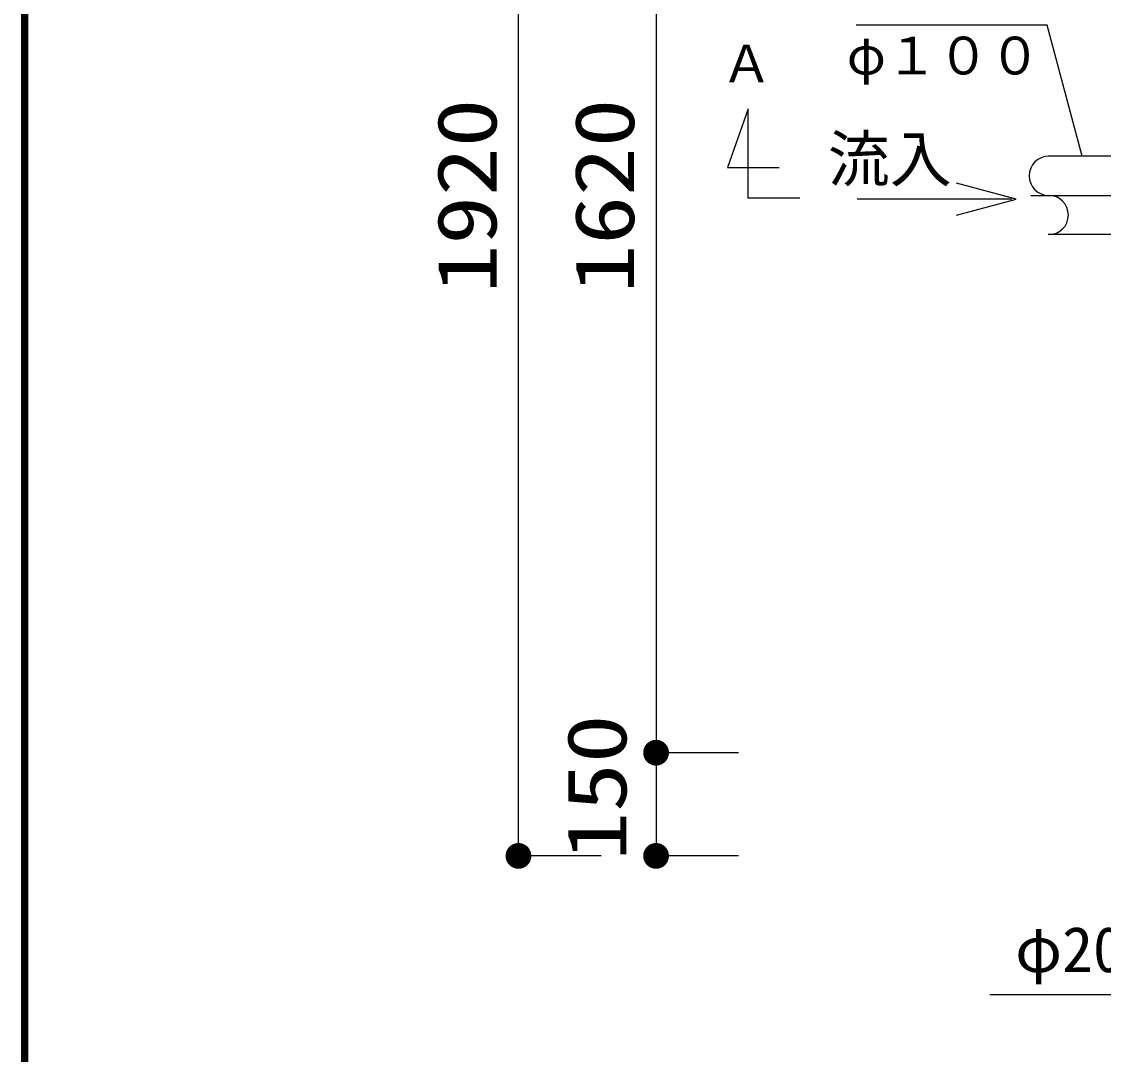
# Model space of a CAD drawing. Units: millimetres, scale not verified. Extents: x -8093 to 8093, y -5792 to 5792.
# Drawn here: x -8093 to -6521, y -261 to 1240 of the extents above; entities that cross this region are included whole.
import ezdxf
from ezdxf.enums import TextEntityAlignment as Align

# ---------------------------------------------------------------- set-up
doc = ezdxf.new("R2010")
doc.units = ezdxf.units.MM
doc.header["$LTSCALE"] = 30
doc.linetypes.add('LONG_CHAIN', pattern=[21, 18, -1, 1, -1])
for name, color, linetype, lineweight in [('0-0_Axis_waku', 7, 'Continuous', 25), ('0-1_00クル-フ-0躯体', 3, 'Continuous', 25), ('0-3_00クル-フ-1機器', 5, 'Continuous', 25), ('0-4_00クル-フ-6寸法', 132, 'Continuous', 25)]:
    doc.layers.add(name, color=color, linetype=linetype, lineweight=lineweight)
doc.styles.add('ＭＳ ゴシック', font='')
doc.styles.get('ＭＳ ゴシック').set_extended_font_data('MS Gothic')

msp = doc.modelspace()

# ---------------------------------------------------------------- linework, layer by layer
at = {"layer": '0-0_Axis_waku'}
for p, q in [((-8093.4, 5792.4), (-8093.4, -5792.4)), ((-8092.8, 5791.8), (-8092.8, -5791.8)), ((-8092.2, 5791.2), (-8092.2, -5791.2)), ((-8091.6, 5790.6), (-8091.6, -5790.6)), ((-8091, 5790), (-8091, -5790)), ((-8090.4, 5789.4), (-8090.4, -5789.4)), ((-8089.8, 5788.8), (-8089.8, -5788.8)), ((-8089.2, 5788.2), (-8089.2, -5788.2)), ((-8088.6, 5787.6), (-8088.6, -5787.6)), ((-8088, 5787), (-8088, -5787)), ((-8087.4, 5786.4), (-8087.4, -5786.4)), ((-8086.8, 5785.8), (-8086.8, -5785.8)), ((-8086.2, 5785.2), (-8086.2, -5785.2)), ((-8085.6, 5784.6), (-8085.6, -5784.6)), ((-8085, 5784), (-8085, -5784))]:
    msp.add_line(p, q, dxfattribs=at)
at = {"layer": '0-1_00クル-フ-0躯体', "color": 4}
for p, q in [((-6603.17, 1234.78), (-6880.56, 1234.78)), ((-6552.16, 1044.35), (-6603.17, 1234.78)), ((-6648.03, 982.04), (-6734.97, 1005.33)), ((-6654.27, 982.04), (-6879.23, 982.04)), ((-6734.97, 958.74), (-6648.03, 982.04))]:
    msp.add_line(p, q, dxfattribs=at)
at = {"layer": '0-1_00クル-フ-0躯体'}
for p, q in [((-6385.75, 1044.35), (-6601.73, 1044.35)), ((-6385.75, 930.35), (-6601.73, 930.35))]:
    msp.add_line(p, q, dxfattribs=at)
at = {"layer": '0-1_00クル-フ-0躯体', "linetype": 'LONG_CHAIN'}
msp.add_line((-6626.82, 987.35), (-4036.75, 987.35), dxfattribs=at)
at = {"layer": '0-1_00クル-フ-0躯体'}
msp.add_lwpolyline([(-6962.5, 983.2), (-7037.5, 983.2), (-7037.5, 1113.2), (-7067.5, 1028.2), (-6992.5, 1028.2)], dxfattribs=at)
for centre, start, end in [((-6600.8, 1015.85), 90, 270), ((-6600.8, 958.85), 270, 90)]:
    msp.add_arc(centre, 28.5, start, end, dxfattribs=at)
at = {"layer": '0-3_00クル-フ-1機器', "color": 4}
msp.add_line((-6392.89, -174.65), (-6686.69, -174.65), dxfattribs=at)
at = {"layer": '0-4_00クル-フ-6寸法', "color": 4}
for p, q in [((-7371.45, 27.35), (-7371.45, 1947.35)), ((-7171.45, 1797.35), (-7171.45, 177.35)), ((-7051.45, 177.35), (-7171.45, 177.35)), ((-7051.45, 177.35), (-7171.45, 177.35)), ((-7171.45, 177.35), (-7171.45, 27.35)), ((-7251.45, 27.35), (-7371.45, 27.35)), ((-7051.45, 27.35), (-7171.45, 27.35))]:
    msp.add_line(p, q, dxfattribs=at)
at = {"layer": '0-4_00クル-フ-6寸法'}
for points in [[(-7171.45, 177.35), (-7187.28, 187.4), (-7185.9, 189.3)], [(-7171.45, 177.35), (-7187.28, 187.4), (-7185.9, 189.3)], [(-7171.45, 177.35), (-7185.9, 189.3), (-7184.29, 191.02)], [(-7171.45, 177.35), (-7185.9, 189.3), (-7184.29, 191.02)], [(-7171.45, 177.35), (-7184.29, 191.02), (-7182.47, 192.52)], [(-7171.45, 177.35), (-7184.29, 191.02), (-7182.47, 192.52)], [(-7171.45, 177.35), (-7182.47, 192.52), (-7180.49, 193.78)], [(-7171.45, 177.35), (-7182.47, 192.52), (-7180.49, 193.78)], [(-7171.45, 177.35), (-7180.49, 193.78), (-7178.36, 194.79)], [(-7171.45, 177.35), (-7180.49, 193.78), (-7178.36, 194.79)], [(-7171.45, 177.35), (-7178.36, 194.79), (-7176.12, 195.51)], [(-7171.45, 177.35), (-7178.36, 194.79), (-7176.12, 195.51)], [(-7171.45, 177.35), (-7176.12, 195.51), (-7173.8, 195.95)], [(-7171.45, 177.35), (-7176.12, 195.51), (-7173.8, 195.95)], [(-7171.45, 177.35), (-7173.8, 195.95), (-7171.45, 196.1)], [(-7171.45, 177.35), (-7173.8, 195.95), (-7171.45, 196.1)], [(-7171.45, 177.35), (-7171.45, 196.1), (-7169.1, 195.95)], [(-7171.45, 177.35), (-7171.45, 196.1), (-7169.1, 195.95)], [(-7171.45, 177.35), (-7169.1, 195.95), (-7166.79, 195.51)], [(-7171.45, 177.35), (-7169.1, 195.95), (-7166.79, 195.51)], [(-7171.45, 177.35), (-7166.79, 195.51), (-7164.55, 194.79)], [(-7171.45, 177.35), (-7166.79, 195.51), (-7164.55, 194.79)], [(-7171.45, 177.35), (-7164.55, 194.79), (-7162.42, 193.78)], [(-7171.45, 177.35), (-7164.55, 194.79), (-7162.42, 193.78)], [(-7171.45, 177.35), (-7162.42, 193.78), (-7160.43, 192.52)], [(-7171.45, 177.35), (-7162.42, 193.78), (-7160.43, 192.52)], [(-7171.45, 177.35), (-7160.43, 192.52), (-7158.62, 191.02)], [(-7171.45, 177.35), (-7160.43, 192.52), (-7158.62, 191.02)], [(-7171.45, 177.35), (-7158.62, 191.02), (-7157.01, 189.3)], [(-7171.45, 177.35), (-7158.62, 191.02), (-7157.01, 189.3)], [(-7171.45, 177.35), (-7157.01, 189.3), (-7155.62, 187.4)], [(-7171.45, 177.35), (-7157.01, 189.3), (-7155.62, 187.4)], [(-7171.45, 177.35), (-7190.17, 178.53), (-7189.87, 180.87)], [(-7171.45, 177.35), (-7190.17, 178.53), (-7189.87, 180.87)], [(-7171.45, 177.35), (-7190.17, 176.18), (-7190.17, 178.53)], [(-7171.45, 177.35), (-7190.17, 176.18), (-7190.17, 178.53)], [(-7171.45, 177.35), (-7189.87, 173.84), (-7190.17, 176.18)], [(-7171.45, 177.35), (-7189.87, 173.84), (-7190.17, 176.18)], [(-7171.45, 177.35), (-7189.87, 180.87), (-7189.29, 183.15)], [(-7171.45, 177.35), (-7189.87, 180.87), (-7189.29, 183.15)], [(-7171.45, 177.35), (-7189.29, 171.56), (-7189.87, 173.84)], [(-7171.45, 177.35), (-7189.29, 171.56), (-7189.87, 173.84)], [(-7171.45, 177.35), (-7189.29, 183.15), (-7188.42, 185.34)], [(-7171.45, 177.35), (-7189.29, 183.15), (-7188.42, 185.34)], [(-7171.45, 177.35), (-7188.42, 169.37), (-7189.29, 171.56)], [(-7171.45, 177.35), (-7188.42, 169.37), (-7189.29, 171.56)], [(-7171.45, 177.35), (-7188.42, 185.34), (-7187.28, 187.4)], [(-7171.45, 177.35), (-7188.42, 185.34), (-7187.28, 187.4)], [(-7171.45, 177.35), (-7187.28, 167.31), (-7188.42, 169.37)], [(-7171.45, 177.35), (-7187.28, 167.31), (-7188.42, 169.37)], [(-7171.45, 177.35), (-7185.9, 165.4), (-7187.28, 167.31)], [(-7171.45, 177.35), (-7185.9, 165.4), (-7187.28, 167.31)], [(-7171.45, 177.35), (-7184.29, 163.68), (-7185.9, 165.4)], [(-7171.45, 177.35), (-7184.29, 163.68), (-7185.9, 165.4)], [(-7171.45, 177.35), (-7182.47, 162.18), (-7184.29, 163.68)], [(-7171.45, 177.35), (-7182.47, 162.18), (-7184.29, 163.68)], [(-7171.45, 177.35), (-7180.49, 160.92), (-7182.47, 162.18)], [(-7171.45, 177.35), (-7180.49, 160.92), (-7182.47, 162.18)], [(-7171.45, 177.35), (-7178.36, 159.92), (-7180.49, 160.92)], [(-7171.45, 177.35), (-7178.36, 159.92), (-7180.49, 160.92)], [(-7171.45, 177.35), (-7176.12, 159.19), (-7178.36, 159.92)], [(-7171.45, 177.35), (-7176.12, 159.19), (-7178.36, 159.92)], [(-7171.45, 177.35), (-7173.8, 158.75), (-7176.12, 159.19)], [(-7171.45, 177.35), (-7173.8, 158.75), (-7176.12, 159.19)], [(-7171.45, 177.35), (-7171.45, 158.6), (-7173.8, 158.75)], [(-7171.45, 177.35), (-7171.45, 158.6), (-7173.8, 158.75)], [(-7171.45, 177.35), (-7155.62, 187.4), (-7154.49, 185.34)], [(-7171.45, 177.35), (-7155.62, 187.4), (-7154.49, 185.34)], [(-7171.45, 177.35), (-7154.49, 185.34), (-7153.62, 183.15)], [(-7171.45, 177.35), (-7154.49, 185.34), (-7153.62, 183.15)], [(-7171.45, 177.35), (-7153.62, 183.15), (-7153.04, 180.87)], [(-7171.45, 177.35), (-7153.62, 183.15), (-7153.04, 180.87)], [(-7171.45, 177.35), (-7153.04, 180.87), (-7152.74, 178.53)], [(-7171.45, 177.35), (-7153.04, 180.87), (-7152.74, 178.53)], [(-7171.45, 177.35), (-7152.74, 178.53), (-7152.74, 176.18)], [(-7171.45, 177.35), (-7152.74, 178.53), (-7152.74, 176.18)], [(-7171.45, 177.35), (-7169.1, 158.75), (-7171.45, 158.6)], [(-7171.45, 177.35), (-7166.79, 159.19), (-7169.1, 158.75)], [(-7171.45, 177.35), (-7164.55, 159.92), (-7166.79, 159.19)], [(-7171.45, 177.35), (-7162.42, 160.92), (-7164.55, 159.92)], [(-7171.45, 177.35), (-7160.43, 162.18), (-7162.42, 160.92)], [(-7171.45, 177.35), (-7158.62, 163.68), (-7160.43, 162.18)], [(-7171.45, 177.35), (-7157.01, 165.4), (-7158.62, 163.68)], [(-7171.45, 177.35), (-7155.62, 167.31), (-7157.01, 165.4)], [(-7171.45, 177.35), (-7154.49, 169.37), (-7155.62, 167.31)], [(-7171.45, 177.35), (-7153.62, 171.56), (-7154.49, 169.37)], [(-7171.45, 177.35), (-7153.04, 173.84), (-7153.62, 171.56)], [(-7171.45, 177.35), (-7152.74, 176.18), (-7153.04, 173.84)], [(-7171.45, 177.35), (-7169.1, 158.75), (-7171.45, 158.6)], [(-7171.45, 177.35), (-7166.79, 159.19), (-7169.1, 158.75)], [(-7171.45, 177.35), (-7164.55, 159.92), (-7166.79, 159.19)], [(-7171.45, 177.35), (-7162.42, 160.92), (-7164.55, 159.92)], [(-7171.45, 177.35), (-7160.43, 162.18), (-7162.42, 160.92)], [(-7171.45, 177.35), (-7158.62, 163.68), (-7160.43, 162.18)], [(-7171.45, 177.35), (-7157.01, 165.4), (-7158.62, 163.68)], [(-7171.45, 177.35), (-7155.62, 167.31), (-7157.01, 165.4)], [(-7171.45, 177.35), (-7154.49, 169.37), (-7155.62, 167.31)], [(-7171.45, 177.35), (-7153.62, 171.56), (-7154.49, 169.37)], [(-7171.45, 177.35), (-7153.04, 173.84), (-7153.62, 171.56)], [(-7171.45, 177.35), (-7152.74, 176.18), (-7153.04, 173.84)], [(-7371.45, 27.35), (-7389.87, 30.87), (-7389.29, 33.15)], [(-7371.45, 27.35), (-7389.29, 33.15), (-7388.42, 35.34)], [(-7371.45, 27.35), (-7388.42, 35.34), (-7387.28, 37.4)], [(-7371.45, 27.35), (-7387.28, 37.4), (-7385.9, 39.3)], [(-7371.45, 27.35), (-7385.9, 39.3), (-7384.29, 41.02)], [(-7371.45, 27.35), (-7384.29, 41.02), (-7382.47, 42.52)], [(-7371.45, 27.35), (-7382.47, 42.52), (-7380.49, 43.78)], [(-7371.45, 27.35), (-7380.49, 43.78), (-7378.36, 44.79)], [(-7371.45, 27.35), (-7378.36, 44.79), (-7376.12, 45.51)], [(-7371.45, 27.35), (-7376.12, 45.51), (-7373.8, 45.95)], [(-7371.45, 27.35), (-7373.8, 45.95), (-7371.45, 46.1)], [(-7371.45, 27.35), (-7371.45, 46.1), (-7369.1, 45.95)], [(-7371.45, 27.35), (-7369.1, 45.95), (-7366.79, 45.51)], [(-7371.45, 27.35), (-7366.79, 45.51), (-7364.55, 44.79)], [(-7371.45, 27.35), (-7364.55, 44.79), (-7362.42, 43.78)], [(-7371.45, 27.35), (-7362.42, 43.78), (-7360.43, 42.52)], [(-7371.45, 27.35), (-7360.43, 42.52), (-7358.62, 41.02)], [(-7371.45, 27.35), (-7358.62, 41.02), (-7357.01, 39.3)], [(-7371.45, 27.35), (-7357.01, 39.3), (-7355.62, 37.4)], [(-7371.45, 27.35), (-7355.62, 37.4), (-7354.49, 35.34)], [(-7371.45, 27.35), (-7354.49, 35.34), (-7353.62, 33.15)], [(-7371.45, 27.35), (-7353.62, 33.15), (-7353.04, 30.87)], [(-7171.45, 27.35), (-7189.87, 30.87), (-7189.29, 33.15)], [(-7171.45, 27.35), (-7189.29, 33.15), (-7188.42, 35.34)], [(-7171.45, 27.35), (-7188.42, 35.34), (-7187.28, 37.4)], [(-7171.45, 27.35), (-7187.28, 37.4), (-7185.9, 39.3)], [(-7171.45, 27.35), (-7185.9, 39.3), (-7184.29, 41.02)], [(-7171.45, 27.35), (-7184.29, 41.02), (-7182.47, 42.52)], [(-7171.45, 27.35), (-7182.47, 42.52), (-7180.49, 43.78)], [(-7171.45, 27.35), (-7180.49, 43.78), (-7178.36, 44.79)], [(-7171.45, 27.35), (-7178.36, 44.79), (-7176.12, 45.51)], [(-7171.45, 27.35), (-7176.12, 45.51), (-7173.8, 45.95)], [(-7171.45, 27.35), (-7173.8, 45.95), (-7171.45, 46.1)], [(-7171.45, 27.35), (-7171.45, 46.1), (-7169.1, 45.95)], [(-7171.45, 27.35), (-7169.1, 45.95), (-7166.79, 45.51)], [(-7171.45, 27.35), (-7166.79, 45.51), (-7164.55, 44.79)], [(-7171.45, 27.35), (-7164.55, 44.79), (-7162.42, 43.78)], [(-7171.45, 27.35), (-7162.42, 43.78), (-7160.43, 42.52)], [(-7171.45, 27.35), (-7160.43, 42.52), (-7158.62, 41.02)], [(-7171.45, 27.35), (-7158.62, 41.02), (-7157.01, 39.3)], [(-7171.45, 27.35), (-7157.01, 39.3), (-7155.62, 37.4)], [(-7171.45, 27.35), (-7155.62, 37.4), (-7154.49, 35.34)], [(-7171.45, 27.35), (-7154.49, 35.34), (-7153.62, 33.15)], [(-7171.45, 27.35), (-7153.62, 33.15), (-7153.04, 30.87)], [(-7371.45, 27.35), (-7390.17, 28.53), (-7389.87, 30.87)], [(-7371.45, 27.35), (-7390.17, 26.18), (-7390.17, 28.53)], [(-7371.45, 27.35), (-7389.87, 23.84), (-7390.17, 26.18)], [(-7371.45, 27.35), (-7389.29, 21.56), (-7389.87, 23.84)], [(-7371.45, 27.35), (-7388.42, 19.37), (-7389.29, 21.56)], [(-7371.45, 27.35), (-7387.28, 17.31), (-7388.42, 19.37)], [(-7371.45, 27.35), (-7385.9, 15.4), (-7387.28, 17.31)], [(-7371.45, 27.35), (-7384.29, 13.68), (-7385.9, 15.4)], [(-7371.45, 27.35), (-7382.47, 12.18), (-7384.29, 13.68)], [(-7371.45, 27.35), (-7380.49, 10.92), (-7382.47, 12.18)], [(-7371.45, 27.35), (-7378.36, 9.92), (-7380.49, 10.92)], [(-7371.45, 27.35), (-7376.12, 9.19), (-7378.36, 9.92)], [(-7371.45, 27.35), (-7373.8, 8.75), (-7376.12, 9.19)], [(-7371.45, 27.35), (-7371.45, 8.6), (-7373.8, 8.75)], [(-7371.45, 27.35), (-7353.04, 30.87), (-7352.74, 28.53)], [(-7371.45, 27.35), (-7352.74, 28.53), (-7352.74, 26.18)], [(-7371.45, 27.35), (-7369.1, 8.75), (-7371.45, 8.6)], [(-7371.45, 27.35), (-7366.79, 9.19), (-7369.1, 8.75)], [(-7371.45, 27.35), (-7364.55, 9.92), (-7366.79, 9.19)], [(-7371.45, 27.35), (-7362.42, 10.92), (-7364.55, 9.92)], [(-7371.45, 27.35), (-7360.43, 12.18), (-7362.42, 10.92)], [(-7371.45, 27.35), (-7358.62, 13.68), (-7360.43, 12.18)], [(-7371.45, 27.35), (-7357.01, 15.4), (-7358.62, 13.68)], [(-7371.45, 27.35), (-7355.62, 17.31), (-7357.01, 15.4)], [(-7371.45, 27.35), (-7354.49, 19.37), (-7355.62, 17.31)], [(-7371.45, 27.35), (-7353.62, 21.56), (-7354.49, 19.37)], [(-7371.45, 27.35), (-7353.04, 23.84), (-7353.62, 21.56)], [(-7371.45, 27.35), (-7352.74, 26.18), (-7353.04, 23.84)], [(-7171.45, 27.35), (-7190.17, 28.53), (-7189.87, 30.87)], [(-7171.45, 27.35), (-7190.17, 26.18), (-7190.17, 28.53)], [(-7171.45, 27.35), (-7189.87, 23.84), (-7190.17, 26.18)], [(-7171.45, 27.35), (-7189.29, 21.56), (-7189.87, 23.84)], [(-7171.45, 27.35), (-7188.42, 19.37), (-7189.29, 21.56)], [(-7171.45, 27.35), (-7187.28, 17.31), (-7188.42, 19.37)], [(-7171.45, 27.35), (-7185.9, 15.4), (-7187.28, 17.31)], [(-7171.45, 27.35), (-7184.29, 13.68), (-7185.9, 15.4)], [(-7171.45, 27.35), (-7182.47, 12.18), (-7184.29, 13.68)], [(-7171.45, 27.35), (-7180.49, 10.92), (-7182.47, 12.18)], [(-7171.45, 27.35), (-7178.36, 9.92), (-7180.49, 10.92)], [(-7171.45, 27.35), (-7176.12, 9.19), (-7178.36, 9.92)], [(-7171.45, 27.35), (-7173.8, 8.75), (-7176.12, 9.19)], [(-7171.45, 27.35), (-7171.45, 8.6), (-7173.8, 8.75)], [(-7171.45, 27.35), (-7153.04, 30.87), (-7152.74, 28.53)], [(-7171.45, 27.35), (-7152.74, 28.53), (-7152.74, 26.18)], [(-7171.45, 27.35), (-7169.1, 8.75), (-7171.45, 8.6)], [(-7171.45, 27.35), (-7166.79, 9.19), (-7169.1, 8.75)], [(-7171.45, 27.35), (-7164.55, 9.92), (-7166.79, 9.19)], [(-7171.45, 27.35), (-7162.42, 10.92), (-7164.55, 9.92)], [(-7171.45, 27.35), (-7160.43, 12.18), (-7162.42, 10.92)], [(-7171.45, 27.35), (-7158.62, 13.68), (-7160.43, 12.18)], [(-7171.45, 27.35), (-7157.01, 15.4), (-7158.62, 13.68)], [(-7171.45, 27.35), (-7155.62, 17.31), (-7157.01, 15.4)], [(-7171.45, 27.35), (-7154.49, 19.37), (-7155.62, 17.31)], [(-7171.45, 27.35), (-7153.62, 21.56), (-7154.49, 19.37)], [(-7171.45, 27.35), (-7153.04, 23.84), (-7153.62, 21.56)], [(-7171.45, 27.35), (-7152.74, 26.18), (-7153.04, 23.84)]]:
    msp.add_solid(points, dxfattribs=at)

# ---------------------------------------------------------------- texts
at = {"layer": '0-1_00クル-フ-0躯体', "color": 4, "style": 'ＭＳ ゴシック'}
for s, height, p in [('φ１００', 54.99, (-6894.32, 1146.66)), ('Ａ', 54.99, (-7077.31, 1135.09)), ('流入', 65.98, (-6921.86, 987.69))]:
    msp.add_text(s, height=height, dxfattribs=at).set_placement(p, align=Align.BOTTOM_LEFT)
at = {"layer": '0-3_00クル-フ-1機器', "color": 4, "style": 'ＭＳ ゴシック'}
msp.add_text('φ200', height=65.98, dxfattribs=at).set_placement((-6649.68, -161.38), align=Align.BOTTOM_LEFT)
at = {"layer": '0-4_00クル-フ-6寸法', "color": 3, "style": 'ＭＳ ゴシック', "width": 1.2}
for s, p in [('1920', (-7377.3, 845.07)), ('1620', (-7177.3, 845.07)), ('150', (-7188.55, 20.66))]:
    msp.add_text(s, height=86.66, rotation=90, dxfattribs=at).set_placement(p, align=Align.BOTTOM_LEFT)

doc.saveas('drawing.dxf')
